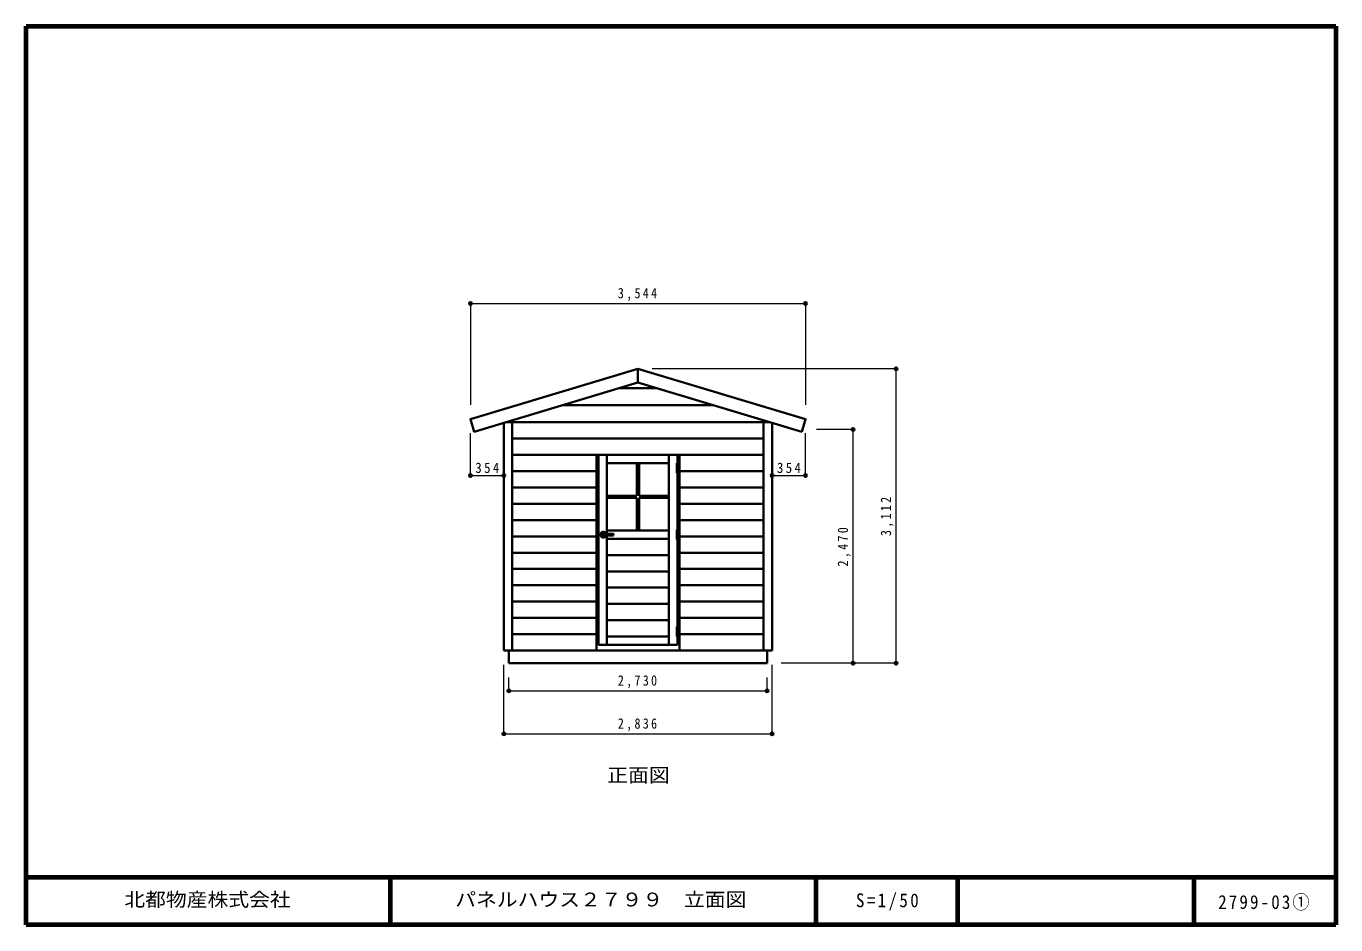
# Model space of a CAD drawing. Units: millimetres at full size, sheet at 1:50. Extents: x -22395 to 6925, y -26590 to 4750.
# Drawn here: x -6925 to 6925, y -15670 to -6170 of the extents above; entities that cross this region are included whole.
import ezdxf
from ezdxf.enums import TextEntityAlignment as Align

# ---------------------------------------------------------------- set-up
doc = ezdxf.new("R2010")
doc.units = ezdxf.units.MM
doc.header["$LTSCALE"] = 50
doc.header["$PDMODE"] = 32
doc.header["$PDSIZE"] = 30
doc.layers.add('0-0', color=7, linetype='Continuous', lineweight=35)
doc.layers.add('F-0', color=6, linetype='Continuous', lineweight=70)
doc.styles.add('ＭＳ ゴシック', font='')
doc.styles.get('ＭＳ ゴシック').set_extended_font_data('MS Gothic')

msp = doc.modelspace()

# ---------------------------------------------------------------- linework, layer by layer
at = {"layer": '0-0', "color": 4, "lineweight": 9}
for p, q in [((-2227, -9100), (-2227, -10173.6)), ((-2227, -9100), (1317, -9100)), ((1317, -9100), (1317, -10173.6)), ((2275, -9792), (-305, -9792)), ((2275, -12904), (2275, -9792)), ((2275, -12904), (2275, -9792)), ((2275, -12904), (2275, -9792)), ((-2227, -10920), (-2227, -10473.6)), ((1317, -10920), (1317, -10473.6)), ((1820, -10433.6), (1434, -10433.6)), ((1820, -12904), (1820, -10433.6)), ((-2227, -10920), (-1873, -10920)), ((963, -10920), (1317, -10920)), ((-1873, -13650), (-1873, -12920)), ((963, -13650), (963, -12920)), ((1820, -12904), (1060, -12904)), ((2275, -12904), (1060, -12904)), ((-1820, -13195), (-1820, -13054)), ((910, -13195), (910, -13054)), ((-1820, -13195), (910, -13195)), ((-1873, -13650), (963, -13650))]:
    msp.add_line(p, q, dxfattribs=at)
at = {"layer": '0-0'}
for p, q in [((-455, -9792), (-455, -9938.16)), ((1276.77, -10457.7), (-455, -9938.16)), ((-651.22, -9997), (-258.78, -9997)), ((-1251.49, -10177), (341.49, -10177)), ((-1873, -12770), (-1873, -10362.81)), ((-1851.76, -10357), (941.76, -10357)), ((-1784, -12770), (-1784, -10357)), ((874, -12770), (874, -10357)), ((963, -12770), (963, -10363.37)), ((-1784, -10529.36), (874, -10529.36)), ((-1784, -10701.71), (874, -10701.71)), ((-895, -12770), (-895, -10701.71)), ((-872, -12710), (-872, -10701.71)), ((-783, -11535.21), (-783, -10701.71)), ((-783, -10790.71), (-127, -10790.71)), ((-467, -10790.71), (-467, -11133.71)), ((-443, -10790.71), (-443, -11133.71)), ((-127, -12710), (-127, -10701.71)), ((-38, -12710), (-38, -10701.71)), ((-15, -12770), (-15, -10701.71)), ((-1784, -10874.07), (-895, -10874.07)), ((-15, -10874.07), (874, -10874.07)), ((-1784, -11046.43), (-895, -11046.43)), ((-15, -11046.43), (874, -11046.43)), ((-783, -11133.71), (-467, -11133.71)), ((-783, -11157.71), (-467, -11157.71)), ((-467, -11157.71), (-467, -11500.71)), ((-443, -11133.71), (-127, -11133.71)), ((-443, -11157.71), (-127, -11157.71)), ((-443, -11157.71), (-443, -11500.71)), ((-1784, -11218.79), (-895, -11218.79)), ((-15, -11218.79), (874, -11218.79)), ((-1784, -11391.14), (-895, -11391.14)), ((-15, -11391.14), (874, -11391.14)), ((-1784, -11563.5), (-895, -11563.5)), ((-829.5, -11542.71), (-829.5, -11547.71)), ((-814.5, -11542.71), (-829.5, -11542.71)), ((-829.5, -11547.71), (-814.5, -11547.71)), ((-822, -11535.21), (-722.19, -11535.21)), ((-822, -11555.21), (-722.19, -11555.21)), ((-814.5, -11547.71), (-814.5, -11542.71)), ((-127, -11500.71), (-783, -11500.71)), ((-783, -12710), (-783, -11555.21)), ((-127, -11589.71), (-783, -11589.71)), ((-15, -11563.5), (874, -11563.5)), ((-1784, -11735.86), (-895, -11735.86)), ((-127, -11761.6), (-783, -11761.6)), ((-15, -11735.86), (874, -11735.86)), ((-1784, -11908.21), (-895, -11908.21)), ((-15, -11908.21), (874, -11908.21)), ((-127, -11933.48), (-783, -11933.48)), ((-1784, -12080.57), (-895, -12080.57)), ((-127, -12105.36), (-783, -12105.36)), ((-15, -12080.57), (874, -12080.57)), ((-1784, -12252.93), (-895, -12252.93)), ((-127, -12277.24), (-783, -12277.24)), ((-15, -12252.93), (874, -12252.93)), ((-1784, -12425.29), (-895, -12425.29)), ((-127, -12449.12), (-783, -12449.12)), ((-15, -12425.29), (874, -12425.29)), ((-1784, -12597.64), (-895, -12597.64)), ((-15, -12597.64), (874, -12597.64)), ((-872, -12710), (-38, -12710)), ((-783, -12621), (-127, -12621)), ((963, -12770), (-1873, -12770)), ((-1829, -12770), (-1820, -12770)), ((-1820, -12770), (-1820, -12904)), ((-1820, -12904), (910, -12904))]:
    msp.add_line(p, q, dxfattribs=at)
for points in [[(-455, -9792), (-2227, -10323.6), (-2186.77, -10457.7), (-455, -9938.16)], [(-455, -9792), (1317, -10323.6), (1276.77, -10457.7)], [(919, -12770), (910, -12770), (910, -12904)]]:
    msp.add_lwpolyline(points, dxfattribs=at)
for points in [[(-38, -10790.71), (-43, -10790.71), (-43, -10892.71), (-38, -10892.71)], [(-38, -11596.21), (-43, -11596.21), (-43, -11494.21), (-38, -11494.21)], [(-38, -12621), (-43, -12621), (-43, -12519), (-38, -12519)]]:
    msp.add_lwpolyline(points, close=True, dxfattribs=at)
for centre, radius, start, end in [((-822, -11545.21), 30, 19.47122, 340.52878), ((-822, -11545.21), 10, 90, 270), ((-722.19, -11545.21), 10, 270, 90)]:
    msp.add_arc(centre, radius, start, end, dxfattribs=at)
for p in [(-2227, -9100), (1317, -9100), (2275, -9792), (1820, -10433.6), (1820, -10433.6), (-2227, -10920), (-1873, -10920), (963, -10920), (1317, -10920), (1820, -12904), (2275, -12904), (-1820, -13195), (910, -13195), (-1873, -13650), (963, -13650)]:
    msp.add_point(p, dxfattribs=at)
at = {"layer": 'F-0'}
for p, q in [((-6925, -6170), (6925, -6170)), ((-6925, -15670), (-6925, -6170)), ((6925, -6170), (6925, -15670)), ((6925, -15170), (-6925, -15170)), ((-3075, -15170), (-3075, -15670)), ((1425, -15170), (1425, -15670)), ((2925, -15170), (2925, -15670)), ((5425, -15170), (5425, -15670)), ((6925, -15670), (-6925, -15670))]:
    msp.add_line(p, q, dxfattribs=at)

# ---------------------------------------------------------------- texts
at = {"layer": '0-0', "style": 'ＭＳ ゴシック', "width": 1.1}
msp.add_text('正面図', height=146.6, dxfattribs=at).set_placement((-780, -14205), align=Align.BOTTOM_LEFT)
at = {"layer": '0-0', "char_height": 110, "attachment_point": 7, "style": 'ＭＳ ゴシック'}
for s, insert in [('\\T1.38;\\W0.85;3,544', (-667.5, -9075)), ('\\T1.38;\\W0.9;354', (-2175, -10895)), ('\\T1.38;\\W0.9;354', (1015, -10895)), ('\\T1.38;\\W0.85;2,730', (-667.5, -13170)), ('\\T1.38;\\W0.85;2,836', (-667.5, -13625))]:
    msp.add_mtext(s, dxfattribs=dict(at, insert=insert))
at = {"layer": '0-0', "char_height": 110, "attachment_point": 7, "rotation": 90, "style": 'ＭＳ ゴシック'}
for s, insert in [('\\T1.38;\\W0.85;3,112', (2250, -11560.5)), ('\\T1.38;\\W0.85;3,112', (2250, -11560.5)), ('\\T1.38;\\W0.85;3,112', (2250, -11560.5)), ('\\T1.38;\\W0.85;2,470', (1795, -11881.3))]:
    msp.add_mtext(s, dxfattribs=dict(at, insert=insert))
at = {"layer": 'F-0', "color": 7, "style": 'ＭＳ ゴシック', "width": 1.1}
for s, p in [('北都物産株式会社', (-5887.5, -15520)), ('パネルハウス２７９９\u3000立面図', (-2387.5, -15520))]:
    msp.add_text(s, height=146.6, dxfattribs=at).set_placement(p, align=Align.BOTTOM_LEFT)
at = {"layer": 'F-0', "color": 7, "char_height": 146.6, "attachment_point": 7, "style": 'ＭＳ ゴシック'}
for s, insert in [('\\T1.28;\\W0.9;S=1/50', (1850, -15520)), ('\\T1.25;\\W0.9;2799-03①', (5681.25, -15520))]:
    msp.add_mtext(s, dxfattribs=dict(at, insert=insert))

doc.saveas('drawing.dxf')
